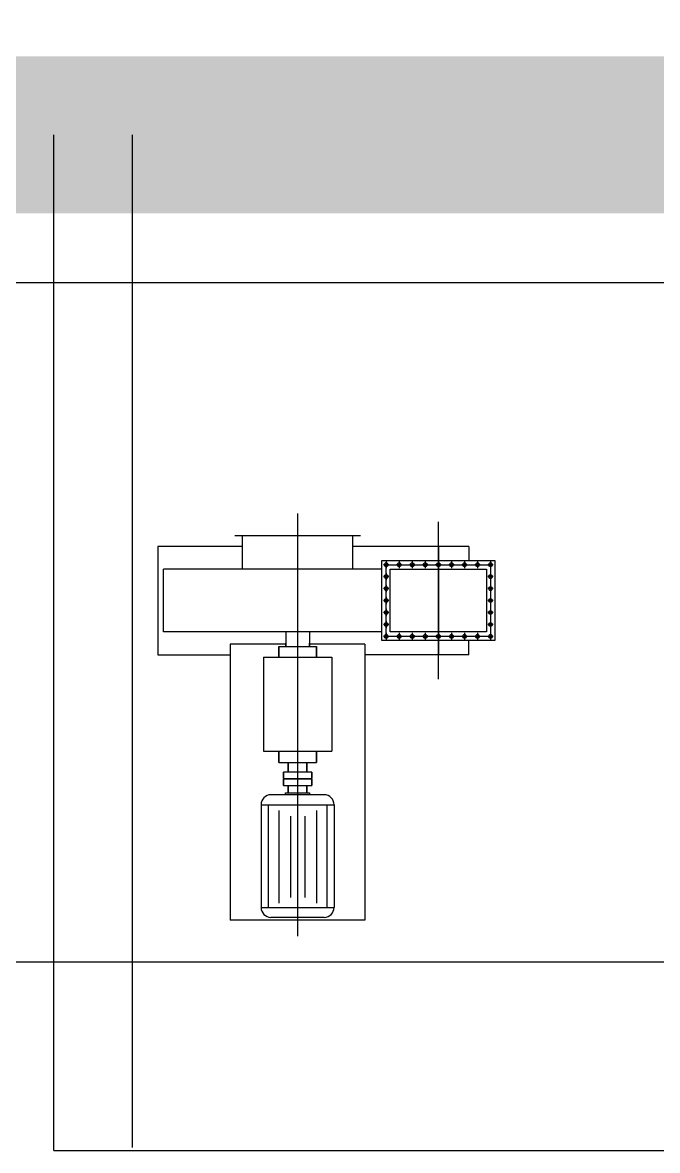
# Model space of a CAD drawing. Extents: x -170 to 1091, y -90 to 504.
# Drawn here: x 246.05 to 250.09, y 76.24 to 83.41 of the extents above; entities that cross this region are included whole.
import ezdxf

# ---------------------------------------------------------------- set-up
doc = ezdxf.new("R2010")
doc.units = 0
doc.header["$LTSCALE"] = 1000
doc.linetypes.add('PF_CENTER', pattern=[400, 250, -50, 50, -50])
doc.linetypes.add('PF_DIVIDE', pattern=[250, 100, -50, 0, -50, 0, -50])
doc.layers.get('0').update_dxf_attribs({"linetype": 'CONTINUOUS'})
for name, color, linetype in [('01', 7, 'CONTINUOUS'), ('02', 1, 'CONTINUOUS'), ('05', 4, 'PF_CENTER'), ('07', 6, 'PF_DIVIDE'), ('TKX', 3, 'CONTINUOUS')]:
    doc.layers.add(name, color=color, linetype=linetype)

msp = doc.modelspace()

# ---------------------------------------------------------------- linework, layer by layer
for p, q in [((247.4, 80.14835, 0), (248.2, 80.14835, 0)), ((247.45, 79.93535, 0), (247.45, 80.14835, 0)), ((248.15, 80.14835, 0), (248.15, 79.93535, 0)), ((248.336, 79.93535, 0), (246.94596, 79.93535, 0)), ((247.725, 79.53535, 0), (247.725, 79.44185, 0)), ((247.875, 79.53535, 0), (247.875, 79.44185, 0)), ((247.68, 79.44185, 0), (247.92, 79.44185, 0)), ((247.68, 79.37588, 0), (247.68, 79.44185, 0)), ((247.68, 79.44185, 0), (247.68, 79.37588, 0)), ((247.725, 79.44185, 0), (247.725, 79.46485, 0)), ((247.875, 79.44185, 0), (247.875, 79.46485, 0)), ((247.92, 79.37588, 0), (247.92, 79.44185, 0)), ((247.92, 79.44185, 0), (247.92, 79.37588, 0)), ((247.5825, 79.37588, 0), (247.5825, 78.77665, 0)), ((247.5825, 79.37588, 0), (248.0175, 79.37588, 0)), ((248.0175, 79.37588, 0), (248.0175, 78.77665, 0)), ((247.5825, 78.77665, 0), (248.0175, 78.77665, 0)), ((247.68, 78.77665, 0), (247.68, 78.70368, 0)), ((247.68, 78.70368, 0), (247.68, 78.77665, 0)), ((247.92, 78.77665, 0), (247.92, 78.70368, 0)), ((247.92, 78.70368, 0), (247.92, 78.77665, 0)), ((247.68, 78.70368, 0), (247.92, 78.70368, 0)), ((247.74, 78.70368, 0), (247.74, 78.64243, 0)), ((247.74, 78.64243, 0), (247.74, 78.70368, 0)), ((247.86, 78.70368, 0), (247.86, 78.64243, 0)), ((247.86, 78.64243, 0), (247.86, 78.70368, 0)), ((247.89, 78.64243, 0), (247.71, 78.64243, 0)), ((247.71, 78.60335, 0), (247.71, 78.64243, 0)), ((247.71, 78.64243, 0), (247.71, 78.60335, 0)), ((247.89, 78.60335, 0), (247.89, 78.64243, 0)), ((247.89, 78.64243, 0), (247.89, 78.60335, 0)), ((247.71, 78.60335, 0), (247.89, 78.60335, 0)), ((247.71, 78.55835, 0), (247.71, 78.59743, 0)), ((247.71, 78.59743, 0), (247.71, 78.55835, 0)), ((247.89, 78.59743, 0), (247.71, 78.59743, 0)), ((247.71, 78.55835, 0), (247.89, 78.55835, 0)), ((247.74, 78.60335, 0), (247.74, 78.59743, 0)), ((247.74, 78.59743, 0), (247.74, 78.60335, 0)), ((247.74, 78.55835, 0), (247.74, 78.51043, 0)), ((247.74, 78.51043, 0), (247.74, 78.55835, 0)), ((247.86, 78.60335, 0), (247.86, 78.59743, 0)), ((247.86, 78.59743, 0), (247.86, 78.60335, 0)), ((247.86, 78.55835, 0), (247.86, 78.51043, 0)), ((247.86, 78.51043, 0), (247.86, 78.55835, 0)), ((247.89, 78.55835, 0), (247.89, 78.59743, 0)), ((247.89, 78.59743, 0), (247.89, 78.55835, 0)), ((247.96934, 78.49902, 0), (247.63066, 78.49902, 0)), ((247.56766, 78.43602, 0), (248.03234, 78.43602, 0)), ((247.56766, 78.43602, 0), (247.56766, 77.78201, 0)), ((248.03234, 78.43602, 0), (248.03234, 77.78201, 0)), ((247.56766, 77.78201, 0), (248.03234, 77.78201, 0)), ((247.96934, 77.71901, 0), (247.63066, 77.71901, 0))]:
    msp.add_line(p, q)
at = {"linetype": 'Continuous', "const_width": 1, "elevation": 0}
msp.add_lwpolyline([(165.7, 127.02385), (280.5, 127.02385), (280.5, 82.69885), (165.7, 82.69885)], close=True, dxfattribs=at)
at = {"elevation": 0}
msp.add_lwpolyline([(247.87652, 78.51043), (247.87652, 78.49902), (247.72348, 78.49902), (247.72348, 78.51043)], close=True, dxfattribs=at)
for centre, start, end in [((247.63066, 78.43602, 0), 90, 180), ((247.96934, 78.43602, 0), 0, 90), ((247.96934, 77.78201, 0), 270, 0)]:
    msp.add_arc(centre, 0.063, start, end)
at = {"layer": '01', "ltscale": 8}
for p, q in [((247.45, 80.08035, 0), (246.91, 80.08035, 0)), ((246.91, 80.08035, 0), (246.91, 79.39035, 0)), ((248.89, 80.08035, 0), (248.15, 80.08035, 0)), ((248.89, 80.08035, 0), (248.89, 79.99035, 0)), ((248.336, 79.99035, 0), (249.056, 79.99035, 0)), ((248.336, 79.48035, 0), (248.336, 79.99035, 0)), ((249.056, 79.99035, 0), (249.056, 79.48035, 0)), ((246.94596, 79.53535, 0), (246.94596, 79.93535, 0)), ((248.39, 79.93535, 0), (249.002, 79.93535, 0)), ((248.39, 79.53535, 0), (248.39, 79.93535, 0)), ((249.002, 79.93535, 0), (249.002, 79.53535, 0)), ((249.056, 79.48035, 0), (248.336, 79.48035, 0)), ((249.002, 79.53535, 0), (248.39, 79.53535, 0)), ((248.89, 79.39035, 0), (248.89, 79.48035, 0)), ((247.3715, 79.45835, 0), (247.3715, 77.70035, 0)), ((247.725, 79.45835, 0), (247.3715, 79.45835, 0)), ((248.2285, 79.45835, 0), (247.875, 79.45835, 0)), ((248.2285, 79.45835, 0), (248.2285, 77.70035, 0)), ((246.91, 79.39035, 0), (247.3715, 79.39035, 0)), ((248.89, 79.39035, 0), (248.2285, 79.39035, 0)), ((248.2285, 77.70035, 0), (247.3715, 77.70035, 0))]:
    msp.add_line(p, q, dxfattribs=at)
at = {"layer": '01'}
msp.add_line((248.336, 79.53535, 0), (246.94596, 79.53535, 0), dxfattribs=at)
at = {"layer": '01', "ltscale": 8}
for centre in [(248.364, 79.96335, 0), (248.447, 79.96335, 0), (248.53, 79.96335, 0), (248.613, 79.96335, 0), (248.696, 79.96335, 0), (248.779, 79.96335, 0), (248.862, 79.96335, 0), (248.945, 79.96335, 0), (249.028, 79.96335, 0), (248.364, 79.88735, 0), (249.028, 79.88735, 0), (248.364, 79.81135, 0), (249.028, 79.81135, 0), (248.364, 79.73535, 0), (249.028, 79.73535, 0), (248.364, 79.65935, 0), (249.028, 79.65935, 0), (248.364, 79.58335, 0), (249.028, 79.58335, 0), (248.364, 79.50735, 0), (248.447, 79.50735, 0), (248.53, 79.50735, 0), (248.613, 79.50735, 0), (248.696, 79.50735, 0), (248.779, 79.50735, 0), (248.862, 79.50735, 0), (248.945, 79.50735, 0), (249.028, 79.50735, 0)]:
    msp.add_circle(centre, 0.012, dxfattribs=at)
at = {"layer": '01'}
msp.add_arc((247.63066, 77.78201, 0), 0.063, 180, 270, dxfattribs=at)
at = {"layer": '02', "ltscale": 8}
for p, q in [((246.25, 76.23535), (246.25, 82.69885, 0)), ((246.25, 76.23535, 0), (256.35, 76.23535))]:
    msp.add_line(p, q, dxfattribs=at)
at = {"layer": '02'}
for p, q in [((247.61372, 78.43095, 0), (247.61372, 77.77674, 0)), ((247.67978, 78.39889, 0), (247.67978, 77.8088, 0)), ((247.92022, 78.39889, 0), (247.92022, 77.8088, 0)), ((247.98628, 78.43095, 0), (247.98628, 77.77674, 0)), ((247.75476, 78.36251, 0), (247.75476, 77.84519, 0)), ((247.84524, 78.36251, 0), (247.84524, 77.84519, 0))]:
    msp.add_line(p, q, dxfattribs=at)
at = {"layer": '05', "ltscale": 8}
for p, q in [((246.75, 76.25419), (246.75, 82.69885)), ((247.8, 80.28984, 0), (247.8, 77.59869, 0)), ((248.696, 79.23535, 0), (248.696, 80.23535, 0)), ((248.696, 79.36985, 0), (248.696, 80.10085, 0)), ((248.696, 80.07985, 0), (248.696, 79.39085, 0)), ((248.364, 79.98625, 0), (248.364, 79.94044, 0)), ((248.447, 79.98625, 0), (248.447, 79.94044, 0)), ((248.53, 79.98625, 0), (248.53, 79.94044, 0)), ((248.613, 79.98625, 0), (248.613, 79.94044, 0)), ((248.696, 79.98625, 0), (248.696, 79.94044, 0)), ((248.779, 79.98625, 0), (248.779, 79.94044, 0)), ((248.862, 79.98625, 0), (248.862, 79.94044, 0)), ((248.945, 79.98625, 0), (248.945, 79.94044, 0)), ((249.028, 79.98625, 0), (249.028, 79.94044, 0)), ((248.38124, 79.96335, 0), (248.34676, 79.96335, 0)), ((248.3574, 79.96335, 0), (248.3706, 79.96335, 0)), ((248.364, 79.96995, 0), (248.364, 79.95675, 0)), ((248.364, 79.96335, 0), (249.028, 79.96335, 0)), ((248.364, 79.50735, 0), (248.364, 79.96335, 0)), ((248.364, 79.91025, 0), (248.364, 79.86444, 0)), ((248.46424, 79.96335, 0), (248.42976, 79.96335, 0)), ((248.4404, 79.96335, 0), (248.4536, 79.96335, 0)), ((248.447, 79.96995, 0), (248.447, 79.95675, 0)), ((248.54724, 79.96335, 0), (248.51276, 79.96335, 0)), ((248.5234, 79.96335, 0), (248.5366, 79.96335, 0)), ((248.53, 79.96995, 0), (248.53, 79.95675, 0)), ((248.63024, 79.96335, 0), (248.59576, 79.96335, 0)), ((248.6064, 79.96335, 0), (248.6196, 79.96335, 0)), ((248.613, 79.96995, 0), (248.613, 79.95675, 0)), ((248.71324, 79.96335, 0), (248.67876, 79.96335, 0)), ((248.6894, 79.96335, 0), (248.7026, 79.96335, 0)), ((248.696, 79.96995, 0), (248.696, 79.95675, 0)), ((248.79624, 79.96335, 0), (248.76176, 79.96335, 0)), ((248.7724, 79.96335, 0), (248.7856, 79.96335, 0)), ((248.779, 79.96995, 0), (248.779, 79.95675, 0)), ((248.87924, 79.96335, 0), (248.84476, 79.96335, 0)), ((248.8554, 79.96335, 0), (248.8686, 79.96335, 0)), ((248.862, 79.96995, 0), (248.862, 79.95675, 0)), ((248.96224, 79.96335, 0), (248.92776, 79.96335, 0)), ((248.9384, 79.96335, 0), (248.9516, 79.96335, 0)), ((248.945, 79.96995, 0), (248.945, 79.95675, 0)), ((249.04524, 79.96335, 0), (249.01076, 79.96335, 0)), ((249.0214, 79.96335, 0), (249.0346, 79.96335, 0)), ((249.028, 79.96995, 0), (249.028, 79.95675, 0)), ((249.028, 79.96335, 0), (249.028, 79.50735, 0)), ((249.028, 79.91025, 0), (249.028, 79.86444, 0)), ((248.38124, 79.88735, 0), (248.34676, 79.88735, 0)), ((248.3574, 79.88735, 0), (248.3706, 79.88735, 0)), ((248.364, 79.89395, 0), (248.364, 79.88075, 0)), ((248.364, 79.83425, 0), (248.364, 79.78844, 0)), ((249.04524, 79.88735, 0), (249.01076, 79.88735, 0)), ((249.0214, 79.88735, 0), (249.0346, 79.88735, 0)), ((249.028, 79.89395, 0), (249.028, 79.88075, 0)), ((249.028, 79.83425, 0), (249.028, 79.78844, 0)), ((248.38124, 79.81135, 0), (248.34676, 79.81135, 0)), ((248.3574, 79.81135, 0), (248.3706, 79.81135, 0)), ((248.364, 79.81795, 0), (248.364, 79.80475, 0)), ((248.364, 79.75825, 0), (248.364, 79.71244, 0)), ((249.04524, 79.81135, 0), (249.01076, 79.81135, 0)), ((249.0214, 79.81135, 0), (249.0346, 79.81135, 0)), ((249.028, 79.81795, 0), (249.028, 79.80475, 0)), ((249.028, 79.75825, 0), (249.028, 79.71244, 0)), ((248.38124, 79.73535, 0), (248.34676, 79.73535, 0)), ((248.3574, 79.73535, 0), (248.3706, 79.73535, 0)), ((248.364, 79.74195, 0), (248.364, 79.72875, 0)), ((249.04524, 79.73535, 0), (249.01076, 79.73535, 0)), ((249.0214, 79.73535, 0), (249.0346, 79.73535, 0)), ((249.028, 79.74195, 0), (249.028, 79.72875, 0)), ((248.38124, 79.65935, 0), (248.34676, 79.65935, 0)), ((248.3574, 79.65935, 0), (248.3706, 79.65935, 0)), ((248.364, 79.68225, 0), (248.364, 79.63644, 0)), ((248.364, 79.66595, 0), (248.364, 79.65275, 0)), ((249.04524, 79.65935, 0), (249.01076, 79.65935, 0)), ((249.0214, 79.65935, 0), (249.0346, 79.65935, 0)), ((249.028, 79.68225, 0), (249.028, 79.63644, 0)), ((249.028, 79.66595, 0), (249.028, 79.65275, 0)), ((248.38124, 79.58335, 0), (248.34676, 79.58335, 0)), ((248.3574, 79.58335, 0), (248.3706, 79.58335, 0)), ((248.364, 79.60625, 0), (248.364, 79.56044, 0)), ((248.364, 79.58995, 0), (248.364, 79.57675, 0)), ((249.04524, 79.58335, 0), (249.01076, 79.58335, 0)), ((249.0214, 79.58335, 0), (249.0346, 79.58335, 0)), ((249.028, 79.60625, 0), (249.028, 79.56044, 0)), ((249.028, 79.58995, 0), (249.028, 79.57675, 0)), ((248.38124, 79.50735, 0), (248.34676, 79.50735, 0)), ((248.3574, 79.50735, 0), (248.3706, 79.50735, 0)), ((248.364, 79.53025, 0), (248.364, 79.48444, 0)), ((248.364, 79.51395, 0), (248.364, 79.50075, 0)), ((249.028, 79.50735, 0), (248.364, 79.50735, 0)), ((248.46424, 79.50735, 0), (248.42976, 79.50735, 0)), ((248.4404, 79.50735, 0), (248.4536, 79.50735, 0)), ((248.447, 79.53025, 0), (248.447, 79.48444, 0)), ((248.447, 79.51395, 0), (248.447, 79.50075, 0)), ((248.54724, 79.50735, 0), (248.51276, 79.50735, 0)), ((248.5234, 79.50735, 0), (248.5366, 79.50735, 0)), ((248.53, 79.53025, 0), (248.53, 79.48444, 0)), ((248.53, 79.51395, 0), (248.53, 79.50075, 0)), ((248.63024, 79.50735, 0), (248.59576, 79.50735, 0)), ((248.6064, 79.50735, 0), (248.6196, 79.50735, 0)), ((248.613, 79.53025, 0), (248.613, 79.48444, 0)), ((248.613, 79.51395, 0), (248.613, 79.50075, 0)), ((248.71324, 79.50735, 0), (248.67876, 79.50735, 0)), ((248.6894, 79.50735, 0), (248.7026, 79.50735, 0)), ((248.696, 79.53025, 0), (248.696, 79.48444, 0)), ((248.696, 79.51395, 0), (248.696, 79.50075, 0)), ((248.79624, 79.50735, 0), (248.76176, 79.50735, 0)), ((248.7724, 79.50735, 0), (248.7856, 79.50735, 0)), ((248.779, 79.53025, 0), (248.779, 79.48444, 0)), ((248.779, 79.51395, 0), (248.779, 79.50075, 0)), ((248.87924, 79.50735, 0), (248.84476, 79.50735, 0)), ((248.8554, 79.50735, 0), (248.8686, 79.50735, 0)), ((248.862, 79.53025, 0), (248.862, 79.48444, 0)), ((248.862, 79.51395, 0), (248.862, 79.50075, 0)), ((248.96224, 79.50735, 0), (248.92776, 79.50735, 0)), ((248.9384, 79.50735, 0), (248.9516, 79.50735, 0)), ((248.945, 79.53025, 0), (248.945, 79.48444, 0)), ((248.945, 79.51395, 0), (248.945, 79.50075, 0)), ((249.04524, 79.50735, 0), (249.01076, 79.50735, 0)), ((249.0214, 79.50735, 0), (249.0346, 79.50735, 0)), ((249.028, 79.53025, 0), (249.028, 79.48444, 0)), ((249.028, 79.51395, 0), (249.028, 79.50075, 0))]:
    msp.add_line(p, q, dxfattribs=at)
at = {"layer": '07', "ltscale": 8}
msp.add_line((223.38, 77.43535, 0), (280.62, 77.43535, 0), dxfattribs=at)
at = {"layer": 'TKX', "color": 3}
msp.add_line((244.35, 81.75885), (259.65, 81.75885), dxfattribs=at)

doc.saveas('drawing.dxf')
